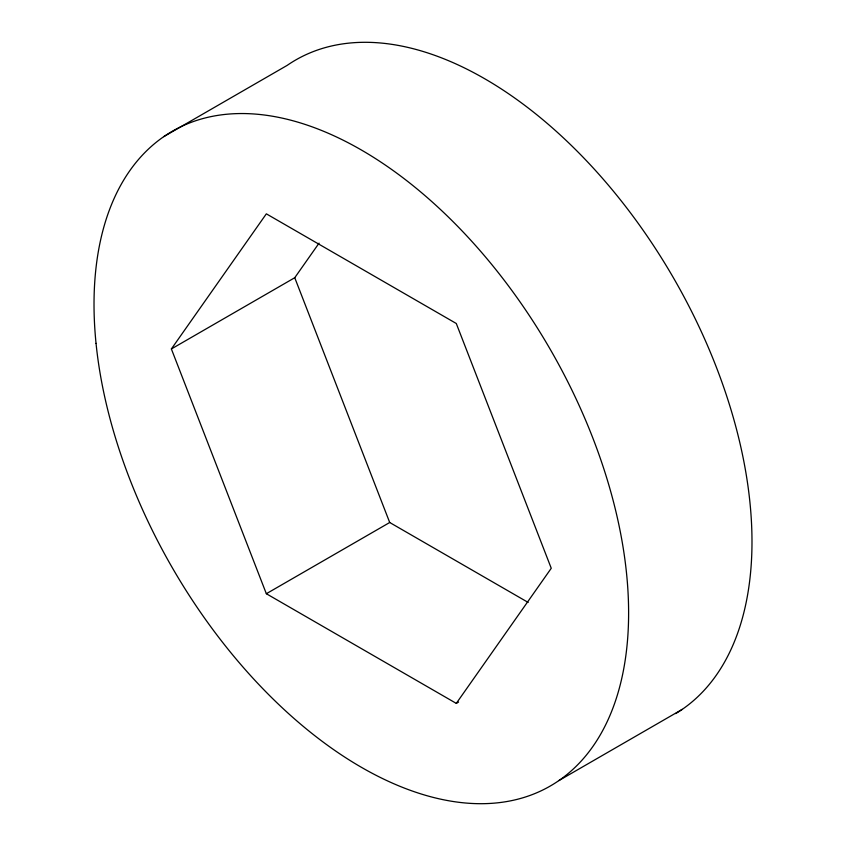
<?xml version="1.0" encoding="UTF-8"?>
<svg xmlns="http://www.w3.org/2000/svg" width="846" height="846" viewBox="0 0 846 846"><rect width="100%" height="100%" fill="white"/><g stroke="black" fill="none" stroke-linecap="round" stroke-linejoin="round"><path stroke-width="1.27" d="M171.378 348.954L266.342 213.837L456.29 323.5L551.254 568.279L456.29 703.386L266.342 593.723L171.378 348.954L294.746 277.721L319.058 243.14M163.775 136.629L287.143 65.396A378.025 218.257 60 0 1 668.255 269.017A378.025 218.257 60 0 1 675.679 713.601M266.342 593.723L389.71 522.5L528.168 602.437M456.29 703.386L458.574 702.064M558.857 780.604L682.225 709.371M294.746 277.721L389.71 522.5M96.042 343.391A378.025 218.257 60 0 0 522.405 797.926A378.025 218.257 60 0 0 465.501 234.522A378.025 218.257 60 0 0 96.042 343.391"/></g></svg>
